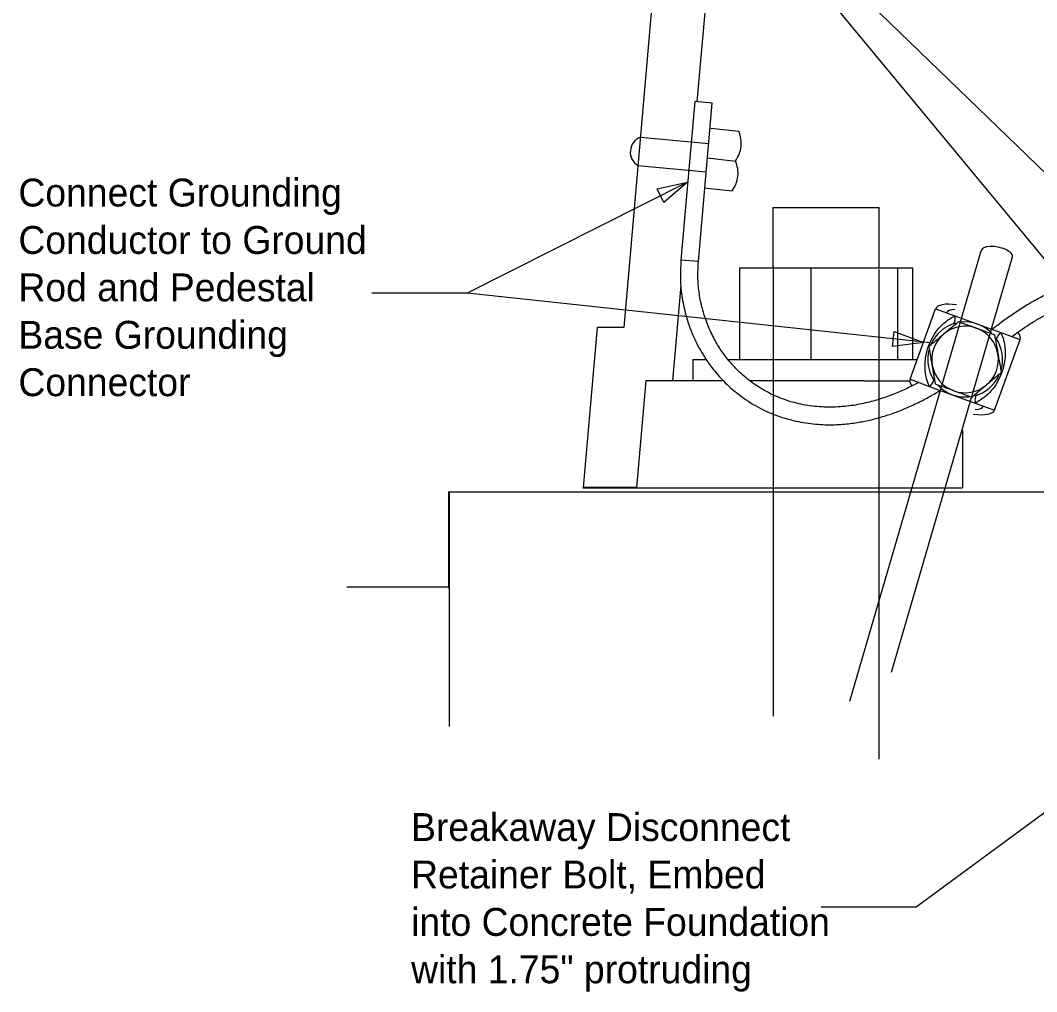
# Model space of a CAD drawing. Extents: x 1000 to 1039.6, y 995.1 to 1022.
# Drawn here: x 1016.064 to 1020.437, y 1004.005 to 1008.184 of the extents above; entities that cross this region are included whole.
import ezdxf

# ---------------------------------------------------------------- set-up
doc = ezdxf.new("R2010")
doc.units = 0
for name, color, linetype in [('Default', 7, 'Continuous'), ('Level 1', 7, 'Continuous'), ('Working Level 1', 7, 'Continuous')]:
    doc.layers.add(name, color=color, linetype=linetype)

msp = doc.modelspace()

# ---------------------------------------------------------------- linework, layer by layer
at = {"layer": 'Default'}
for p, q in [((1018.7945, 1008.3965), (1018.6602, 1006.8624)), ((1019.0231, 1008.3786), (1018.9754, 1007.8334)), ((1018.966, 1007.8342), (1018.9064, 1007.1524)), ((1019.0414, 1007.8276), (1018.966, 1007.8342)), ((1018.9818, 1007.1458), (1019.0414, 1007.8276)), ((1019.0346, 1007.72), (1019.1551, 1007.7068)), ((1019.0205, 1007.5918), (1019.1411, 1007.5786)), ((1019.0065, 1007.4635), (1019.127, 1007.4503)), ((1019.3013, 1007.3785), (1019.3013, 1007.119)), ((1019.3013, 1007.3785), (1019.76, 1007.3785)), ((1019.76, 1007.119), (1019.76, 1007.3785)), ((1018.9818, 1007.1458), (1018.9064, 1007.1524)), ((1019.1589, 1007.119), (1019.1589, 1006.7248)), ((1019.1589, 1007.119), (1019.466, 1007.119)), ((1019.466, 1007.119), (1019.466, 1006.7248)), ((1019.466, 1007.119), (1019.8377, 1007.119)), ((1019.8377, 1007.119), (1019.8377, 1006.7248)), ((1019.8377, 1007.119), (1019.9024, 1007.119)), ((1019.9024, 1007.119), (1019.9024, 1006.7248)), ((1018.9063, 1007.0435), (1018.8704, 1006.6331)), ((1019.8922, 1006.6394), (1020.0025, 1006.9424)), ((1020.0025, 1006.9424), (1020.0856, 1006.9122)), ((1020.0856, 1006.9122), (1020.1843, 1006.8763)), ((1020.1843, 1006.8763), (1020.2831, 1006.8403)), ((1018.5456, 1006.8624), (1018.4854, 1006.1744)), ((1018.6602, 1006.8624), (1018.5456, 1006.8624)), ((1020.2831, 1006.8403), (1020.3662, 1006.8101)), ((1020.2559, 1006.507), (1020.3662, 1006.8101)), ((1018.9573, 1006.7248), (1018.9573, 1006.6331)), ((1018.9573, 1006.7248), (1019.014, 1006.7248)), ((1019.1066, 1006.7248), (1019.9233, 1006.7248)), ((1019.9827, 1006.6574), (1019.9822, 1006.6561)), ((1018.7557, 1006.6331), (1018.7156, 1006.1744)), ((1018.8704, 1006.6331), (1018.7557, 1006.6331)), ((1019.0898, 1006.6331), (1018.8704, 1006.6331)), ((1019.6928, 1006.6331), (1019.2043, 1006.6331)), ((1019.6928, 1006.6331), (1019.8911, 1006.6331)), ((1019.8922, 1006.6394), (1019.9753, 1006.6091)), ((1019.9753, 1006.6091), (1020.074, 1006.5732)), ((1020.074, 1006.5732), (1020.1728, 1006.5373)), ((1020.1728, 1006.5373), (1020.2559, 1006.507)), ((1020.1182, 1006.4204), (1020.1182, 1006.1727)), ((1018.7156, 1006.1744), (1018.4854, 1006.1744))]:
    msp.add_line(p, q, dxfattribs=at)
for points in [[(1020.077, 1006.8773), (1020.0798, 1006.8788), (1020.0822, 1006.8813), (1020.0841, 1006.8848), (1020.0855, 1006.889), (1020.0864, 1006.894), (1020.0867, 1006.8996), (1020.0864, 1006.9057), (1020.0856, 1006.9122)], [(1020.2672, 1006.8081), (1020.2661, 1006.8111), (1020.2658, 1006.8145), (1020.2666, 1006.8184), (1020.2682, 1006.8225), (1020.2708, 1006.8269), (1020.2742, 1006.8314), (1020.2783, 1006.8359), (1020.2831, 1006.8403)], [(1019.9911, 1006.6414), (1019.9923, 1006.6384), (1019.9925, 1006.635), (1019.9918, 1006.6311), (1019.9902, 1006.6269), (1019.9876, 1006.6226), (1019.9842, 1006.6181), (1019.9801, 1006.6136), (1019.9753, 1006.6091)], [(1020.1813, 1006.5721), (1020.1785, 1006.5706), (1020.1762, 1006.5681), (1020.1742, 1006.5647), (1020.1728, 1006.5605), (1020.172, 1006.5555), (1020.1717, 1006.5498), (1020.1719, 1006.5437), (1020.1728, 1006.5373)]]:
    msp.add_lwpolyline(points, dxfattribs=at)
for radius, start, end in [(0.1613, 105.0107, 156.2293), (0.1613, 44.3633, 96.7943), (0.1433, 130, 190), (0.1433, 70, 130), (0.1433, 10, 70), (0.1613, 343.3157, 35.213), (0.1613, 164.1259, 214.6318), (0.1433, 310, 10), (0.1433, 190, 250), (0.1613, 285.0464, 335.3615), (0.1613, 224.0192, 276.3694), (0.1433, 250, 310)]:
    msp.add_arc((1020.1292, 1006.7247), radius, start, end, dxfattribs=at)
for centre, major_axis, start_param, end_param in [((1020.1843, 1006.8763), (0.1818, -0.0662), 2.20507, 3.141593), ((1020.1843, 1006.8763), (0.1347, -0.049), 2.498092, 3.141593), ((1020.1843, 1006.8763), (0.1818, -0.0662), 0, 0.446268), ((1020.074, 1006.5732), (0.1818, -0.0662), 3.141593, 3.564731), ((1020.074, 1006.5732), (0.1347, -0.049), 5.639684, 6.283185), ((1020.074, 1006.5732), (0.1818, -0.0662), 5.346663, 6.283185)]:
    msp.add_ellipse(centre, major_axis=major_axis, ratio=0.30423, start_param=start_param, end_param=end_param, dxfattribs=at)
for points in [[(1019.166, 1007.6407), (1019.1663, 1007.6519), (1019.1667, 1007.6743), (1019.159, 1007.696), (1019.1551, 1007.7068)], [(1019.1411, 1007.5786), (1019.1472, 1007.5883), (1019.1594, 1007.6077), (1019.1638, 1007.6297), (1019.166, 1007.6407)], [(1019.152, 1007.5125), (1019.1522, 1007.5237), (1019.1527, 1007.5461), (1019.1449, 1007.5677), (1019.1411, 1007.5786)], [(1019.127, 1007.4503), (1019.1331, 1007.4601), (1019.1454, 1007.4795), (1019.1498, 1007.5015), (1019.152, 1007.5125)], [(1018.9064, 1007.1524), (1018.9049, 1007.1202), (1018.9021, 1007.06), (1018.9126, 1006.9764), (1018.9292, 1006.9064), (1018.9489, 1006.8494), (1018.9693, 1006.8033), (1018.9901, 1006.7639), (1019.0124, 1006.7275), (1019.0459, 1006.6801), (1019.0943, 1006.6247), (1019.1615, 1006.5668), (1019.2361, 1006.5189), (1019.3167, 1006.4823), (1019.4011, 1006.4575), (1019.4864, 1006.4447), (1019.5693, 1006.4427), (1019.6365, 1006.4486), (1019.6927, 1006.458), (1019.7434, 1006.4694), (1019.8046, 1006.4876), (1019.8667, 1006.5111), (1019.9279, 1006.5392), (1019.9781, 1006.5652), (1020.0095, 1006.5845), (1020.0219, 1006.5922)], [(1019.9293, 1006.6259), (1019.9199, 1006.6208), (1019.8869, 1006.6031), (1019.8338, 1006.5793), (1019.7726, 1006.5569), (1019.7103, 1006.5388), (1019.6408, 1006.5248), (1019.5616, 1006.5181), (1019.4823, 1006.521), (1019.4038, 1006.5346), (1019.3279, 1006.5592), (1019.256, 1006.5948), (1019.1911, 1006.6399), (1019.141, 1006.6865), (1019.1034, 1006.7302), (1019.0717, 1006.7742), (1019.0419, 1006.8258), (1019.0144, 1006.8885), (1018.9954, 1006.9512), (1018.9836, 1007.0154), (1018.9781, 1007.0786), (1018.9805, 1007.1227), (1018.9818, 1007.1458)], [(1021.1383, 1006.7087), (1021.123, 1006.7163), (1021.0946, 1006.7302), (1021.042, 1006.7625), (1020.9805, 1006.8086), (1020.9115, 1006.8732), (1020.8499, 1006.9361), (1020.7903, 1006.9885), (1020.731, 1007.0249), (1020.6674, 1007.043), (1020.615, 1007.0431), (1020.5726, 1007.0364), (1020.5342, 1007.0262), (1020.4864, 1007.0079), (1020.4362, 1006.9828), (1020.3836, 1006.9519), (1020.3305, 1006.9169), (1020.2839, 1006.8835), (1020.2556, 1006.8616), (1020.2466, 1006.8546)], [(1020.3304, 1006.8231), (1020.3329, 1006.825), (1020.3508, 1006.8385), (1020.3823, 1006.8604), (1020.4279, 1006.8902), (1020.471, 1006.9155), (1020.5115, 1006.9357), (1020.5454, 1006.9496), (1020.5851, 1006.9622), (1020.6336, 1006.97), (1020.6916, 1006.9596), (1020.7444, 1006.9283), (1020.7902, 1006.8877), (1020.8326, 1006.8457), (1020.8712, 1006.8075), (1020.9084, 1006.7727), (1020.9452, 1006.7413), (1020.9834, 1006.7118), (1021.0283, 1006.6816), (1021.0798, 1006.6516), (1021.1189, 1006.6351), (1021.1383, 1006.6268)], [(1019.9753, 1006.6091), (1019.9709, 1006.62), (1019.9623, 1006.6417), (1019.9568, 1006.676), (1019.9561, 1006.7138), (1019.9621, 1006.7538), (1019.9756, 1006.7944), (1019.9963, 1006.8344), (1020.0225, 1006.8675), (1020.0536, 1006.895), (1020.0749, 1006.9065), (1020.0856, 1006.9122)], [(1020.0371, 1006.8345), (1020.0386, 1006.8358), (1020.0499, 1006.8453), (1020.0714, 1006.8634), (1020.0907, 1006.8796), (1020.1004, 1006.8877)], [(1020.1004, 1006.8877), (1020.1206, 1006.8804), (1020.1463, 1006.8711), (1020.1726, 1006.8615), (1020.1782, 1006.8594)], [(1019.9737, 1006.7813), (1019.984, 1006.79), (1020.0047, 1006.8074), (1020.0262, 1006.8254), (1020.0371, 1006.8345)], [(1020.2831, 1006.8403), (1020.2874, 1006.8294), (1020.2961, 1006.8078), (1020.3016, 1006.7735), (1020.3023, 1006.7357), (1020.2963, 1006.6957), (1020.2828, 1006.6551), (1020.262, 1006.6151), (1020.2358, 1006.5819), (1020.2048, 1006.5545), (1020.1835, 1006.543), (1020.1728, 1006.5373)], [(1020.1782, 1006.8594), (1020.1996, 1006.8517), (1020.2259, 1006.8421), (1020.2512, 1006.8329), (1020.256, 1006.8311)], [(1020.256, 1006.8311), (1020.2583, 1006.8179), (1020.263, 1006.7912), (1020.2679, 1006.7636), (1020.2703, 1006.7496)], [(1019.988, 1006.6998), (1019.9877, 1006.7018), (1019.9851, 1006.7164), (1019.9802, 1006.744), (1019.9759, 1006.7688), (1019.9737, 1006.7813)], [(1020.2703, 1006.7496), (1020.2707, 1006.7477), (1020.2733, 1006.7331), (1020.2781, 1006.7055), (1020.2825, 1006.6807), (1020.2847, 1006.6681)], [(1020.0024, 1006.6183), (1020.0001, 1006.6316), (1019.9954, 1006.6583), (1019.9905, 1006.6859), (1019.988, 1006.6998)], [(1020.2847, 1006.6681), (1020.2744, 1006.6595), (1020.2536, 1006.642), (1020.2322, 1006.624), (1020.2213, 1006.6149)], [(1020.0802, 1006.59), (1020.0745, 1006.5921), (1020.0482, 1006.6017), (1020.0226, 1006.611), (1020.0024, 1006.6183)], [(1020.2213, 1006.6149), (1020.2198, 1006.6137), (1020.2084, 1006.6041), (1020.187, 1006.5861), (1020.1677, 1006.5699), (1020.1579, 1006.5617)], [(1020.1579, 1006.5617), (1020.1532, 1006.5635), (1020.1278, 1006.5727), (1020.1015, 1006.5823), (1020.0802, 1006.59)]]:
    msp.add_open_spline(points, degree=3, dxfattribs=at)
at = {"layer": 'Working Level 1'}
for p, q in [((1018.7318, 1007.6808), (1019.0262, 1007.6541)), ((1018.7212, 1007.5595), (1019.0156, 1007.5327)), ((1019.6328, 1005.2542), (1020.1981, 1007.1925)), ((1019.8124, 1005.3789), (1020.3336, 1007.1658)), ((1019.3053, 1005.1898), (1019.3053, 1007.1261)), ((1019.76, 1005.0048), (1019.76, 1007.1117)), ((1017.9072, 1005.7409), (1017.9072, 1006.1546)), ((1017.9072, 1006.1546), (1025.3541, 1006.1546)), ((1017.9108, 1005.1452), (1017.9108, 1006.1546)), ((1017.9108, 1006.1546), (1025.3541, 1006.1546)), ((1017.4683, 1005.7458), (1017.9103, 1005.7458))]:
    msp.add_line(p, q, dxfattribs=at)
for points in [[(1021.0803, 1006.4216), (1018.9224, 1009.0287), (1018.6231, 1009.0287), (1018.5129, 1009.0287)], [(1021.3233, 1006.7079), (1018.9224, 1009.0287), (1018.6231, 1009.0287), (1018.5129, 1009.0287)], [(1018.9344, 1007.4873), (1017.9865, 1007.0102), (1017.6872, 1007.0102), (1017.577, 1007.0102)], [(1019.9799, 1006.7966), (1017.9866, 1007.0102), (1017.6873, 1007.0102), (1017.5771, 1007.0102)], [(1018.4848, 1006.1725), (1020.1182, 1006.1725)], [(1021.4203, 1005.4727), (1019.9192, 1004.3688), (1019.6199, 1004.3688), (1019.5097, 1004.3688)]]:
    msp.add_lwpolyline(points, dxfattribs=at)
for points in [[(1018.8035, 1007.4584), (1018.9344, 1007.4873), (1018.8325, 1007.4002)], [(1019.8242, 1006.8448), (1019.9499, 1006.7984), (1019.8171, 1006.7802)]]:
    msp.add_lwpolyline(points, close=True, dxfattribs=at)
msp.add_arc((1018.7565, 1007.6175), 0.068, 111.3122, 238.6879, dxfattribs=at)
msp.add_ellipse((1020.2659, 1007.1791), major_axis=(0.0677, -0.0134), ratio=0.42304, start_param=0, end_param=3.141593, dxfattribs=at)

# ---------------------------------------------------------------- texts
at = {"layer": 'Level 1'}
for s, p in [('Connect Grounding', (1016.0558, 1007.3829)), ('Conductor to Ground', (1016.0558, 1007.1789)), ('Rod and Pedestal', (1016.0558, 1006.9749)), ('Base Grounding', (1016.0558, 1006.7709)), ('Connector', (1016.0558, 1006.5669)), ('Breakaway Disconnect', (1017.7454, 1004.6527)), ('Retainer Bolt, Embed', (1017.7454, 1004.4487)), ('into Concrete Foundation', (1017.7454, 1004.2447)), ('with 1.75" protruding', (1017.7454, 1004.0407))]:
    msp.add_text(s, height=0.12, dxfattribs=at).set_placement(p)

doc.saveas('drawing.dxf')
